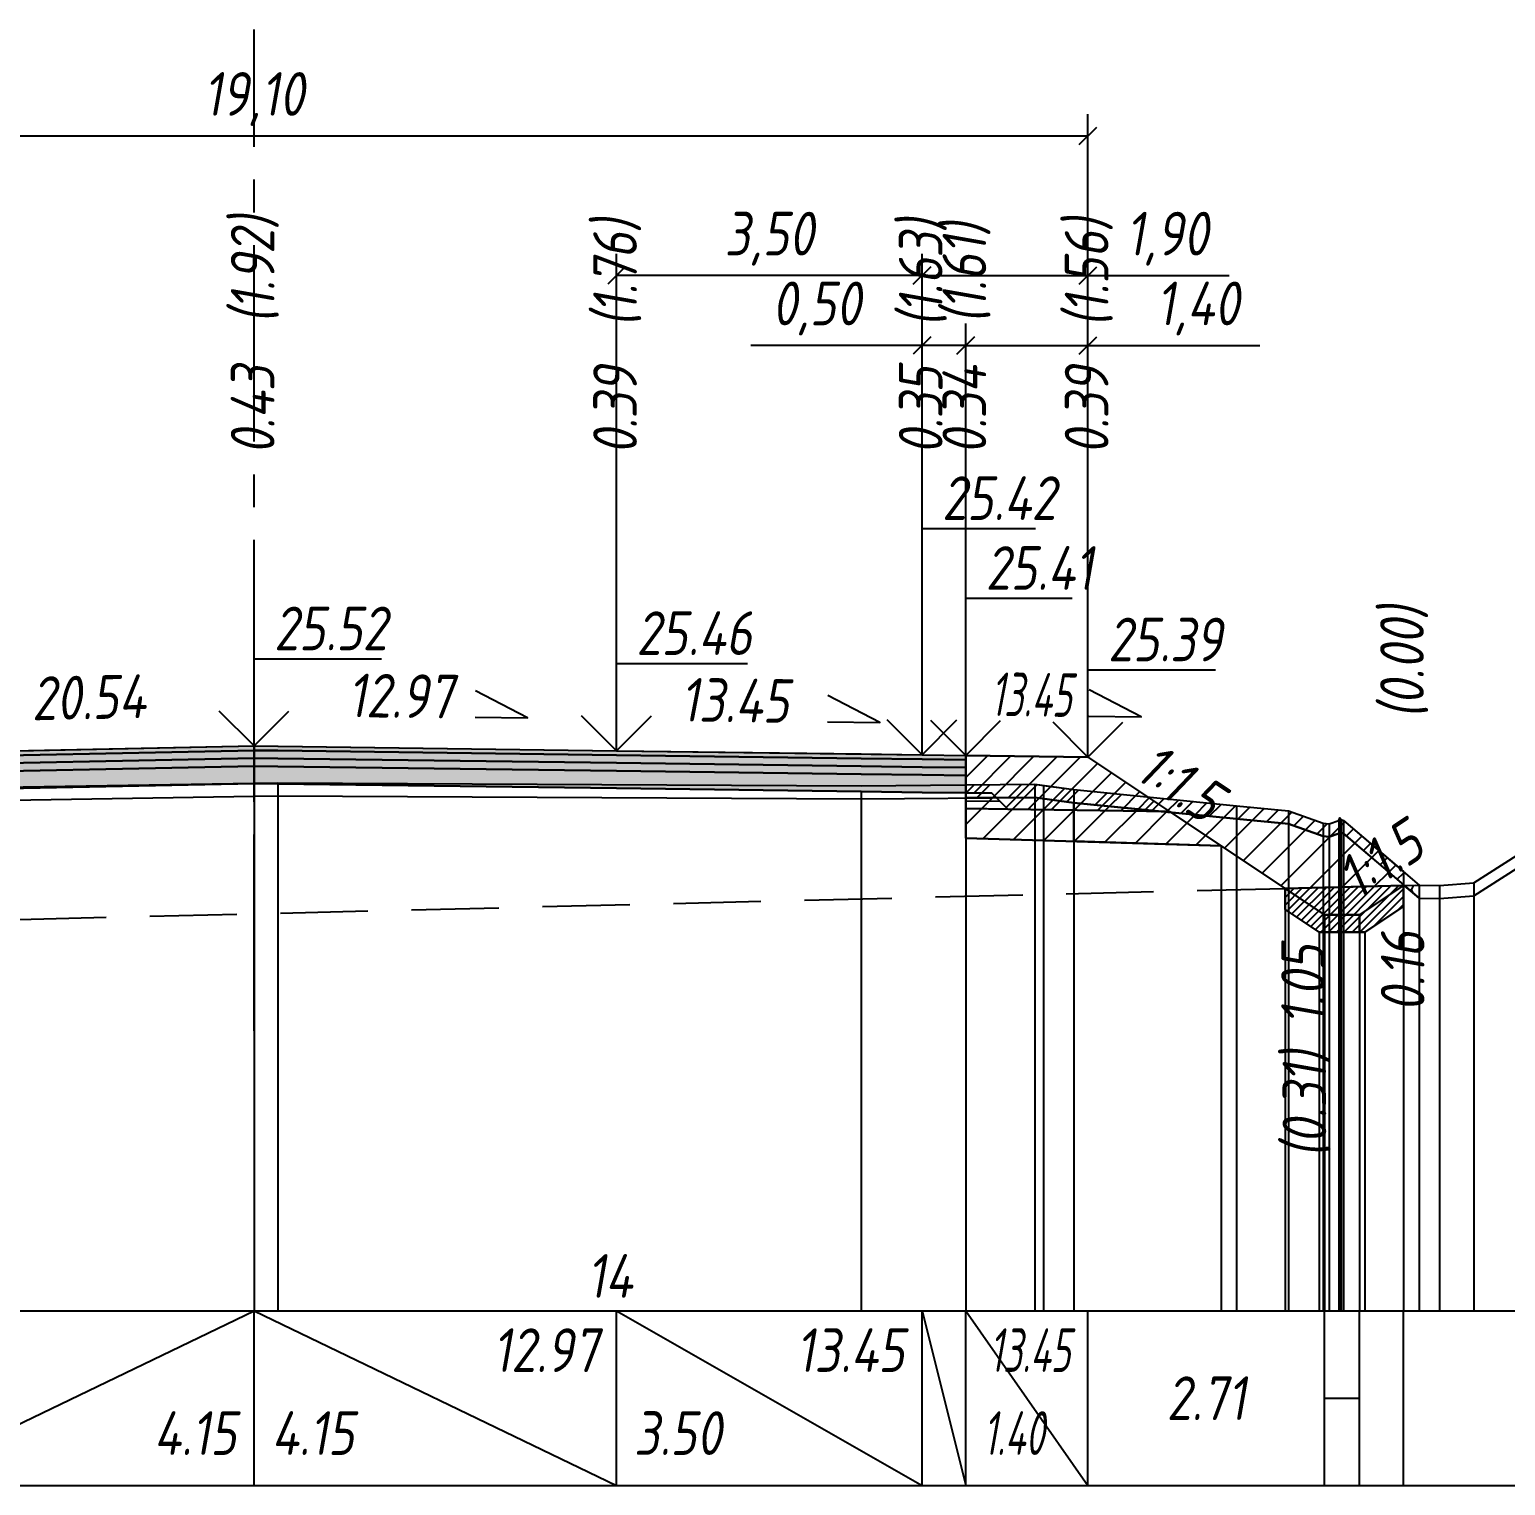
# Model space of a CAD drawing. Extents: x -717 to 1451, y -133302 to 233.
# Drawn here: x 160.4 to 244.9, y -94526 to -94442.6 of the extents above; entities that cross this region are included whole.
import ezdxf
from ezdxf.enums import TextEntityAlignment as Align

# ---------------------------------------------------------------- set-up
doc = ezdxf.new("R2010")
doc.units = 0
doc.linetypes.add('осевая2', pattern=[1.125, 0.75, -0.125, 0.125, -0.125])
doc.linetypes.add('штриховая', pattern=[0.75, 0.5, -0.25])
for name, color, linetype in [('Интерполированный поперечник', 2, 'Continuous'), ('Код_514', 1, 'Continuous'), ('Контур_0', 7, 'Continuous'), ('Контур_2521', 7, 'Continuous'), ('Контур_2564', 7, 'Continuous'), ('Контур_2660', 7, 'Continuous'), ('Контур_2665', 7, 'Continuous'), ('Контур_400', 7, 'Continuous'), ('Контур_508', 7, 'Continuous'), ('Контур_512', 7, 'Continuous'), ('Контур_513', 7, 'Continuous'), ('Красный поперечник', 1, 'Continuous'), ('Объём_2501', 7, 'Continuous'), ('Объём_2564', 7, 'Continuous'), ('Объём_2650', 7, 'Continuous'), ('Объём_2660', 7, 'Continuous'), ('Объём_2661', 7, 'Continuous'), ('Объём_2663', 7, 'Continuous'), ('Объём_2664', 7, 'Continuous'), ('Объём_2665', 7, 'Continuous'), ('Объём_2666', 7, 'Continuous'), ('Ось', 1, 'осевая2'), ('Откосы', 7, 'Continuous'), ('Отметки покрытия', 7, 'Continuous'), ('Рабочие отметки', 7, 'Continuous'), ('Рабочие отметки доп.', 7, 'Continuous'), ('Слои выравнивания', 7, 'Continuous'), ('Таблица', 7, 'Continuous'), ('Уклоны проезжей части', 7, 'Continuous'), ('Черный поперечник', 3, 'Continuous')]:
    doc.layers.add(name, color=color, linetype=linetype)
for name, color, linetype, true_color in [('Контур_2540', 2, 'Continuous', 0xffff00), ('Контур_2560', 2, 'Continuous', 0xffff00), ('Контур_2561', 7, 'Continuous', 0xff8040), ('Контур_2562', 3, 'Continuous', 0x00ff00), ('Контур_2563', 7, 'Continuous', 0xff8000), ('Контур_2570', 7, 'Continuous', 0x80ff00), ('Контур_2583', 3, 'Continuous', 0x00ff00), ('Контур_2584', 3, 'Continuous', 0x00ff00), ('Контур_2725', 7, 'Continuous', 0x323232), ('Контур_2736', 4, 'Continuous', 0x00ffff), ('Контур_2737', 4, 'Continuous', 0x00ffff), ('Контур_2738', 4, 'Continuous', 0x00ffff), ('Контур_2739', 4, 'Continuous', 0x00ffff), ('Контур_2741', 4, 'Continuous', 0x00ffff), ('Контур_2742', 4, 'Continuous', 0x00ffff), ('Контур_2743', 4, 'Continuous', 0x00ffff), ('Контур_2744', 7, 'Continuous', 0xa4ffff), ('Контур_2745', 7, 'Continuous', 0xa4ffff), ('Контур_2747', 4, 'Continuous', 0x00ffff), ('Контур_2748', 4, 'Continuous', 0x00ffff), ('Контур_2749', 4, 'Continuous', 0x00ffff), ('Контур_2750', 4, 'Continuous', 0x00ffff), ('Контур_2751', 4, 'Continuous', 0x00ffff), ('Контур_2752', 4, 'Continuous', 0x00ffff), ('Контур_2760', 7, 'Continuous', 0x323232), ('Контур_2761', 7, 'Continuous', 0x323232), ('Контур_2762', 7, 'Continuous', 0x323232), ('Контур_2763', 7, 'Continuous', 0x323232), ('Контур_402', 7, 'Continuous', 0xff6464), ('Контур_703', 4, 'Continuous', 0x00ffff), ('Контур_705', 4, 'Continuous', 0x00ffff), ('Контур_707', 4, 'Continuous', 0x00ffff), ('Контур_720', 131, 'Continuous', 0xaaffff), ('Объём_2520', 7, 'Continuous', 0x80ffff), ('Объём_2540', 2, 'Continuous', 0xffff00), ('Объём_2560', 2, 'Continuous', 0xffff00), ('Объём_2561', 7, 'Continuous', 0xff8040), ('Объём_2562', 3, 'Continuous', 0x00ff00), ('Объём_2563', 7, 'Continuous', 0xff8000), ('Объём_2570', 7, 'Continuous', 0x80ff00), ('Объём_2583', 3, 'Continuous', 0x00ff00), ('Объём_2584', 3, 'Continuous', 0x00ff00), ('Объём_2594', 3, 'Continuous', 0x00ff00), ('Объём_2598', 3, 'Continuous', 0x00ff00), ('Объём_2600', 7, 'Continuous', 0x808000), ('Объём_2620', 2, 'Continuous', 0xffff00), ('Объём_2746', 2, 'Continuous', 0xffff00)]:
    doc.layers.add(name, color=color, linetype=linetype, true_color=true_color)
doc.styles.get("Standard").update_dxf_attribs({"font": 'txt', "height": 2.5})
doc.styles.add('М', font='romand.shx', dxfattribs={"width": 0.8, "oblique": 10, "height": 2.5})
doc.dimstyles.new('ISO-25', dxfattribs={"dimtxt": 2.5, "dimasz": 2.5, "dimexe": 1.25, "dimexo": 0.625, "dimtad": 1, "dimtxsty": 'Standard', "dimcen": 2.5, "dimadec": 0, "dimazin": 0, "dimtfac": 1, "dimtmove": 0, "dimatfit": 3, "dimfxl": 1, "dimarcsym": 0})

# ---------------------------------------------------------------- blocks, each defined once
blk = doc.blocks.new('_Oblique')
at = {"color": 0, "linetype": 'ByBlock', "lineweight": -2}
blk.add_line((-0.5, -0.5), (0.5, 0.5), dxfattribs=at)
blk = doc.blocks.new('*D1867')
at = {"color": 0, "lineweight": -2, "transparency": 16777216}
for p, q in [((214.036, -94483.628), (214.036, -94459.465)), ((221.036, -94483.722), (221.036, -94459.465)), ((214.036, -94460.715), (221.036, -94460.715)), ((221.036, -94460.715), (230.874, -94460.715))]:
    blk.add_line(p, q, dxfattribs=at)
at = {"layer": 'Defpoints', "color": 0, "transparency": 16777216}
for p in [(221.036, -94460.715), (214.036, -94484.253), (221.036, -94484.347)]:
    blk.add_point(p, dxfattribs=at)
at = {"color": 0, "lineweight": -2, "transparency": 16777216, "rotation": 180}
blk.add_blockref('_Oblique', (214.036, -94460.715), dxfattribs=at)
at = {"color": 0, "lineweight": -2, "transparency": 16777216}
blk.add_blockref('_Oblique', (221.036, -94460.715), dxfattribs=at)
at = {"color": 0, "transparency": 16777216, "insert": (227.334, -94458.602), "char_height": 2.5, "width": 8.75, "attachment_point": 5, "style": 'М'}
blk.add_mtext('1,40', dxfattribs=at)
blk = doc.blocks.new('*D1869')
at = {"color": 0, "lineweight": -2, "transparency": 16777216}
for p, q in [((211.536, -94483.594), (211.536, -94459.465)), ((214.036, -94483.628), (214.036, -94459.465)), ((211.536, -94460.715), (201.74, -94460.715)), ((214.036, -94460.715), (211.536, -94460.715))]:
    blk.add_line(p, q, dxfattribs=at)
at = {"layer": 'Defpoints', "color": 0, "transparency": 16777216}
for p in [(214.036, -94460.715), (211.536, -94484.219), (214.036, -94484.253)]:
    blk.add_point(p, dxfattribs=at)
at = {"color": 0, "lineweight": -2, "transparency": 16777216, "rotation": 180}
blk.add_blockref('_Oblique', (211.536, -94460.715), dxfattribs=at)
at = {"color": 0, "lineweight": -2, "transparency": 16777216}
blk.add_blockref('_Oblique', (214.036, -94460.715), dxfattribs=at)
at = {"color": 0, "transparency": 16777216, "insert": (205.501, -94458.602), "char_height": 2.5, "width": 9.16667, "attachment_point": 5, "style": 'М'}
blk.add_mtext('0,50', dxfattribs=at)
blk = doc.blocks.new('*D1871')
at = {"color": 0, "lineweight": -2, "transparency": 16777216}
for p, q in [((194.036, -94483.359), (194.036, -94455.465)), ((211.536, -94483.594), (211.536, -94455.465)), ((211.536, -94456.715), (194.036, -94456.715))]:
    blk.add_line(p, q, dxfattribs=at)
at = {"layer": 'Defpoints', "color": 0, "transparency": 16777216}
for p in [(194.036, -94456.715), (194.036, -94483.984), (211.536, -94484.219)]:
    blk.add_point(p, dxfattribs=at)
at = {"color": 0, "lineweight": -2, "transparency": 16777216, "rotation": 180}
blk.add_blockref('_Oblique', (194.036, -94456.715), dxfattribs=at)
at = {"color": 0, "lineweight": -2, "transparency": 16777216}
blk.add_blockref('_Oblique', (211.536, -94456.715), dxfattribs=at)
at = {"color": 0, "transparency": 16777216, "insert": (202.786, -94454.602), "char_height": 2.5, "width": 9.58333, "attachment_point": 5, "style": 'М'}
blk.add_mtext('3,50', dxfattribs=at)
blk = doc.blocks.new('*D1872')
at = {"color": 0, "lineweight": -2, "transparency": 16777216}
for p, q in [((211.536, -94483.594), (211.536, -94455.465)), ((221.036, -94483.722), (221.036, -94455.465)), ((211.536, -94456.715), (221.036, -94456.715)), ((221.036, -94456.715), (229.116, -94456.715))]:
    blk.add_line(p, q, dxfattribs=at)
at = {"layer": 'Defpoints', "color": 0, "transparency": 16777216}
for p in [(211.536, -94456.715), (211.536, -94484.219), (221.036, -94484.347)]:
    blk.add_point(p, dxfattribs=at)
at = {"color": 0, "lineweight": -2, "transparency": 16777216, "rotation": 180}
blk.add_blockref('_Oblique', (211.536, -94456.715), dxfattribs=at)
at = {"color": 0, "lineweight": -2, "transparency": 16777216}
blk.add_blockref('_Oblique', (221.036, -94456.715), dxfattribs=at)
at = {"color": 0, "transparency": 16777216, "insert": (225.576, -94454.602), "char_height": 2.5, "width": 8.75, "attachment_point": 5, "style": 'М'}
blk.add_mtext('1,90', dxfattribs=at)
blk = doc.blocks.new('*D1874')
at = {"color": 0, "lineweight": -2, "transparency": 16777216}
for p, q in [((125.536, -94484.222), (125.536, -94447.465)), ((221.036, -94483.722), (221.036, -94447.465)), ((125.536, -94448.715), (221.036, -94448.715))]:
    blk.add_line(p, q, dxfattribs=at)
at = {"layer": 'Defpoints', "color": 0, "transparency": 16777216}
for p in [(221.036, -94448.715), (221.036, -94484.347), (125.536, -94484.847)]:
    blk.add_point(p, dxfattribs=at)
at = {"color": 0, "lineweight": -2, "transparency": 16777216, "rotation": 180}
blk.add_blockref('_Oblique', (125.536, -94448.715), dxfattribs=at)
at = {"color": 0, "lineweight": -2, "transparency": 16777216}
blk.add_blockref('_Oblique', (221.036, -94448.715), dxfattribs=at)
at = {"color": 0, "transparency": 16777216, "insert": (173.286, -94446.602), "char_height": 2.5, "width": 10.41667, "attachment_point": 5, "style": 'М'}
blk.add_mtext('19,10', dxfattribs=at)

msp = doc.modelspace()

# ---------------------------------------------------------------- hatches: boundary and pattern name
at = {"layer": 'Объём_2563'}
h = msp.add_hatch(dxfattribs=at)
h.set_pattern_fill('ANSI31', color=256, scale=0.3)
h.paths.add_polyline_path([(216.448, -94487.273), (215.536, -94486.361), (214.036, -94486.341), (214.036, -94484.191), (221.036, -94484.285), (225.705, -94487.398)])
at = {"layer": 'Объём_2570'}
h = msp.add_hatch(dxfattribs=at)
h.set_pattern_fill('ANSI31', color=256, scale=0.2)
h.paths.add_polyline_path([(239.094, -94491.592), (235.673, -94488.664), (235.527, -94488.605), (235.464, -94488.508), (235.401, -94488.666), (234.852, -94488.859), (234.496, -94488.818), (232.512, -94488.119), (229.536, -94487.832), (220.222, -94486.9), (217.985, -94486.597), (214.036, -94486.629), (214.036, -94485.879), (217.985, -94485.847), (220.222, -94486.15), (229.536, -94487.082), (232.512, -94487.369), (234.496, -94488.068), (234.852, -94488.109), (235.401, -94487.916), (235.464, -94487.758), (235.527, -94487.855), (235.673, -94487.914), (239.094, -94490.842)])
at = {"layer": 'Объём_2600'}
h = msp.add_hatch(dxfattribs=at)
h.set_pattern_fill('ANSI31', color=6, scale=0.4)
h.paths.add_polyline_path([(235.527, -94488.605), (235.673, -94488.664), (239.15, -94491.64), (232.319, -94491.807), (228.654, -94489.363), (214.036, -94488.925), (214.036, -94486.629), (217.985, -94486.597), (220.222, -94486.9), (229.536, -94487.832), (232.512, -94488.119), (234.496, -94488.818), (234.852, -94488.859), (235.401, -94488.666), (235.464, -94488.508)])
h = msp.add_hatch(dxfattribs=at)
h.set_pattern_fill('HONEY', color=5, scale=0.3)
h.paths.add_polyline_path([(240.001, -94492.369), (239.15, -94491.64), (240.001, -94491.619)])
at = {"layer": 'Объём_2620'}
h = msp.add_hatch(dxfattribs=at)
h.set_pattern_fill('ANSI31', color=2, scale=0.1)
h.paths.add_polyline_path([(236.885, -94494.316), (234.279, -94494.316), (232.319, -94493.009), (232.319, -94491.807), (239.094, -94491.641), (239.094, -94492.843)])
at = {"layer": 'Слои выравнивания'}
for color, points in [(2, [(138.417, -94484.379), (152.536, -94484.079), (173.286, -94483.652), (173.286, -94483.902), (152.536, -94484.329), (138.417, -94484.629)]), (3, [(138.417, -94484.629), (152.536, -94484.329), (173.286, -94483.902), (173.286, -94484.352), (152.536, -94484.779), (138.417, -94485.079)]), (4, [(138.417, -94485.079), (152.536, -94484.779), (173.286, -94484.352), (173.286, -94484.802), (152.536, -94485.229), (138.417, -94485.529)]), (2, [(173.286, -94483.652), (174.652, -94483.67), (194.036, -94483.922), (208.041, -94484.11), (211.536, -94484.157), (214.036, -94484.191), (214.036, -94484.441), (211.536, -94484.407), (208.041, -94484.36), (194.036, -94484.172), (174.652, -94483.92), (173.286, -94483.902)]), (3, [(173.286, -94483.902), (174.652, -94483.92), (194.036, -94484.172), (208.041, -94484.36), (211.536, -94484.407), (214.036, -94484.441), (214.036, -94484.891), (211.536, -94484.857), (208.041, -94484.81), (194.036, -94484.622), (174.652, -94484.37), (173.286, -94484.352)]), (4, [(173.286, -94484.352), (174.652, -94484.37), (194.036, -94484.622), (208.041, -94484.81), (211.536, -94484.857), (214.036, -94484.891), (214.036, -94485.341), (211.536, -94485.307), (208.041, -94485.26), (194.036, -94485.072), (174.652, -94484.82), (173.286, -94484.802)]), (5, [(138.417, -94485.529), (152.536, -94485.229), (173.286, -94484.802), (173.286, -94485.802), (152.536, -94486.229), (138.417, -94486.529)]), (5, [(173.286, -94484.802), (174.652, -94484.82), (194.036, -94485.072), (208.041, -94485.26), (211.536, -94485.307), (214.036, -94485.341), (214.036, -94486.341), (211.536, -94486.307), (208.041, -94486.26), (194.036, -94486.072), (174.652, -94485.82), (173.286, -94485.802)])]:
    msp.add_hatch(color=color, dxfattribs=at).paths.add_polyline_path(points)

# ---------------------------------------------------------------- linework, layer by layer
at = {"layer": 'Интерполированный поперечник', "linetype": 'штриховая', "ltscale": 10, "flags": 128}
msp.add_lwpolyline([(107.33, -94494.873), (240.001, -94491.619)], dxfattribs=at)
at = {"layer": 'Код_514'}
for p, q in [((152.536, -94526), (173.286, -94516)), ((173.286, -94526), (173.286, -94516)), ((173.286, -94516), (194.036, -94526)), ((194.036, -94526), (194.036, -94516)), ((194.036, -94516), (211.536, -94526)), ((211.536, -94526), (211.536, -94516)), ((211.536, -94516), (214.036, -94526)), ((214.036, -94526), (214.036, -94516)), ((214.036, -94516), (221.036, -94526)), ((221.036, -94526), (221.036, -94516)), ((234.582, -94526), (234.582, -94516)), ((236.582, -94526), (236.582, -94516)), ((239.094, -94526), (239.094, -94516)), ((234.582, -94521), (236.582, -94521))]:
    msp.add_line(p, q, dxfattribs=at)
at = {"layer": 'Контур_0', "flags": 128}
for points in [[(221.036, -94484.285), (232.319, -94491.807), (232.319, -94491.807), (232.319, -94491.807), (232.319, -94491.807), (232.319, -94491.807), (232.319, -94491.807), (232.319, -94491.807), (232.319, -94491.807), (232.319, -94491.807), (232.319, -94491.807), (232.319, -94491.807), (232.319, -94491.807), (232.319, -94491.807), (232.319, -94491.807), (234.582, -94493.316)], [(221.036, -94484.285), (232.319, -94491.807), (232.319, -94491.807), (232.319, -94491.807), (232.319, -94491.807), (232.319, -94491.807), (232.319, -94491.807), (232.319, -94491.807), (232.319, -94491.807), (232.319, -94491.807), (232.319, -94491.807), (232.319, -94491.807), (232.319, -94491.807), (232.319, -94491.807), (232.319, -94491.807), (234.582, -94493.316), (236.582, -94493.316), (239.094, -94491.641), (239.094, -94491.641), (239.094, -94491.641), (239.094, -94491.641), (239.094, -94491.641), (239.094, -94491.641), (239.094, -94491.641), (239.094, -94491.641), (239.094, -94491.641), (239.094, -94491.641), (239.094, -94491.641), (239.094, -94491.641), (239.094, -94491.641)], [(214.036, -94487.241), (214.036, -94486.341), (215.536, -94486.361), (216.448, -94487.273), (214.036, -94487.241), (214.036, -94487.241)], [(214.036, -94486.341), (215.536, -94486.361), (216.448, -94487.273), (225.705, -94487.398)]]:
    msp.add_lwpolyline(points, dxfattribs=at)
at = {"layer": 'Контур_2521', "color": 250, "flags": 128}
msp.add_lwpolyline([(214.036, -94486.791), (215.992, -94486.817)], dxfattribs=at)
at = {"layer": 'Контур_2540', "flags": 128}
msp.add_lwpolyline([(214.036, -94487.241), (225.705, -94487.398), (228.654, -94489.363), (214.036, -94488.925), (214.036, -94487.241), (214.036, -94487.241)], dxfattribs=at)
at = {"layer": 'Контур_2560', "flags": 128}
msp.add_lwpolyline([(214.036, -94484.191), (221.036, -94484.285), (221.036, -94484.285), (221.036, -94484.285)], dxfattribs=at)
at = {"layer": 'Контур_2561', "flags": 128}
msp.add_lwpolyline([(214.036, -94484.191), (214.036, -94484.191), (221.036, -94484.285), (221.036, -94484.285), (214.036, -94484.191)], dxfattribs=at)
at = {"layer": 'Контур_2562', "flags": 128}
msp.add_lwpolyline([(221.036, -94484.285), (221.036, -94484.285), (221.036, -94484.285), (221.036, -94484.285), (221.036, -94484.285)], dxfattribs=at)
at = {"layer": 'Контур_2563', "flags": 128}
msp.add_lwpolyline([(216.448, -94487.273), (215.536, -94486.361), (214.036, -94486.341), (214.036, -94484.191), (221.036, -94484.285), (225.705, -94487.398), (216.448, -94487.273), (216.448, -94487.273)], dxfattribs=at)
at = {"layer": 'Контур_2564', "flags": 128}
msp.add_lwpolyline([(214.036, -94484.191), (221.036, -94484.285)], dxfattribs=at)
at = {"layer": 'Контур_2570', "flags": 128}
msp.add_lwpolyline([(138.417, -94487.091), (173.286, -94486.53), (174.652, -94486.508), (208.041, -94486.677), (217.985, -94486.597), (218.494, -94486.662), (220.222, -94486.9), (229.536, -94487.832), (232.512, -94488.119), (234.496, -94488.818), (234.852, -94488.859), (235.401, -94488.666), (235.464, -94488.508), (235.527, -94488.605), (235.673, -94488.664), (240.001, -94492.369), (241.17, -94492.385), (243.134, -94492.236), (245.608, -94490.649)], dxfattribs=at)
at = {"layer": 'Контур_2583', "flags": 128}
for points in [[(234.582, -94493.316), (232.319, -94491.807), (232.319, -94493.009), (234.279, -94494.316), (234.582, -94494.316), (234.582, -94493.316)], [(239.094, -94492.843), (239.094, -94491.641), (236.582, -94493.316), (236.582, -94494.316), (236.885, -94494.316), (239.094, -94492.843)]]:
    msp.add_lwpolyline(points, dxfattribs=at)
at = {"layer": 'Контур_2584', "flags": 128}
msp.add_lwpolyline([(234.582, -94493.316), (234.582, -94494.316), (236.582, -94494.316), (236.582, -94493.316), (234.582, -94493.316)], dxfattribs=at)
at = {"layer": 'Контур_2660', "flags": 128}
msp.add_lwpolyline([(214.036, -94488.925), (228.654, -94489.363)], dxfattribs=at)
at = {"layer": 'Контур_2665', "flags": 128}
msp.add_lwpolyline([(221.036, -94484.285), (221.036, -94484.285)], dxfattribs=at)
at = {"layer": 'Контур_2725', "flags": 128}
msp.add_lwpolyline([(138.417, -94486.529), (152.536, -94486.229), (173.286, -94485.802), (174.652, -94485.82), (194.036, -94486.072), (208.041, -94486.26), (211.536, -94486.307), (214.036, -94486.341)], dxfattribs=at)
at = {"layer": 'Контур_2736', "flags": 128}
for points in [[(221.036, -94484.285), (232.319, -94491.807)], [(232.319, -94491.807), (234.582, -94493.316)]]:
    msp.add_lwpolyline(points, dxfattribs=at)
at = {"layer": 'Контур_2737', "flags": 128}
msp.add_lwpolyline([(232.319, -94491.807), (232.319, -94491.807)], dxfattribs=at)
at = {"layer": 'Контур_2738', "flags": 128}
msp.add_lwpolyline([(232.319, -94491.807), (232.319, -94491.807)], dxfattribs=at)
at = {"layer": 'Контур_2739', "flags": 128}
msp.add_lwpolyline([(232.319, -94491.807), (232.319, -94491.807)], dxfattribs=at)
at = {"layer": 'Контур_2741', "flags": 128}
msp.add_lwpolyline([(239.094, -94491.641), (239.094, -94491.641)], dxfattribs=at)
at = {"layer": 'Контур_2742', "flags": 128}
msp.add_lwpolyline([(239.094, -94491.641), (239.094, -94491.641)], dxfattribs=at)
at = {"layer": 'Контур_2743', "flags": 128}
msp.add_lwpolyline([(239.094, -94491.641), (239.094, -94491.641)], dxfattribs=at)
at = {"layer": 'Контур_2744', "flags": 128}
msp.add_lwpolyline([(239.094, -94491.641), (239.094, -94491.641)], dxfattribs=at)
msp.add_lwpolyline([(239.094, -94491.641), (239.094, -94491.641)], dxfattribs=at)
msp.add_lwpolyline([(239.094, -94491.641), (239.094, -94491.641)], dxfattribs=at)
msp.add_lwpolyline([(239.094, -94491.641), (239.094, -94491.641)], dxfattribs=at)
msp.add_lwpolyline([(239.094, -94491.641), (239.094, -94491.641)], dxfattribs=at)
msp.add_lwpolyline([(239.094, -94491.641), (239.094, -94491.641)], dxfattribs=at)
at = {"layer": 'Контур_2745', "flags": 128}
msp.add_lwpolyline([(232.319, -94491.807), (232.319, -94491.807)], dxfattribs=at)
msp.add_lwpolyline([(232.319, -94491.807), (232.319, -94491.807)], dxfattribs=at)
msp.add_lwpolyline([(232.319, -94491.807), (232.319, -94491.807)], dxfattribs=at)
msp.add_lwpolyline([(232.319, -94491.807), (232.319, -94491.807)], dxfattribs=at)
msp.add_lwpolyline([(232.319, -94491.807), (232.319, -94491.807)], dxfattribs=at)
msp.add_lwpolyline([(232.319, -94491.807), (232.319, -94491.807)], dxfattribs=at)
at = {"layer": 'Контур_2747', "flags": 128}
msp.add_lwpolyline([(232.319, -94491.807), (232.319, -94491.807)], dxfattribs=at)
at = {"layer": 'Контур_2748', "flags": 128}
msp.add_lwpolyline([(232.319, -94491.807), (232.319, -94491.807)], dxfattribs=at)
at = {"layer": 'Контур_2749', "flags": 128}
msp.add_lwpolyline([(232.319, -94491.807), (232.319, -94491.807)], dxfattribs=at)
at = {"layer": 'Контур_2750', "flags": 128}
msp.add_lwpolyline([(239.094, -94491.641), (239.094, -94491.641)], dxfattribs=at)
at = {"layer": 'Контур_2751', "flags": 128}
msp.add_lwpolyline([(239.094, -94491.641), (239.094, -94491.641)], dxfattribs=at)
at = {"layer": 'Контур_2752', "flags": 128}
msp.add_lwpolyline([(239.094, -94491.641), (239.094, -94491.641)], dxfattribs=at)
at = {"layer": 'Контур_2760', "flags": 128}
msp.add_lwpolyline([(138.417, -94484.379), (152.536, -94484.079), (173.286, -94483.652), (174.652, -94483.67), (194.036, -94483.922), (208.041, -94484.11), (211.536, -94484.157), (214.036, -94484.191)], dxfattribs=at)
at = {"layer": 'Контур_2761', "flags": 128}
msp.add_lwpolyline([(138.417, -94484.629), (152.536, -94484.329), (173.286, -94483.902), (174.652, -94483.92), (194.036, -94484.172), (208.041, -94484.36), (211.536, -94484.407), (214.036, -94484.441)], dxfattribs=at)
at = {"layer": 'Контур_2762', "flags": 128}
msp.add_lwpolyline([(138.417, -94485.079), (152.536, -94484.779), (173.286, -94484.352), (174.652, -94484.37), (194.036, -94484.622), (208.041, -94484.81), (211.536, -94484.857), (214.036, -94484.891)], dxfattribs=at)
at = {"layer": 'Контур_2763', "flags": 128}
msp.add_lwpolyline([(138.417, -94485.529), (152.536, -94485.229), (173.286, -94484.802), (174.652, -94484.82), (194.036, -94485.072), (208.041, -94485.26), (211.536, -94485.307), (214.036, -94485.341)], dxfattribs=at)
at = {"layer": 'Контур_400', "flags": 128}
for points in [[(132.536, -94484.505), (135.036, -94484.452), (135.036, -94484.452), (135.036, -94484.452), (135.036, -94484.452), (135.036, -94484.452), (135.036, -94484.452), (152.536, -94484.079), (173.286, -94483.652)], [(173.286, -94483.652), (194.036, -94483.922), (211.536, -94484.157), (211.536, -94484.157), (211.536, -94484.157), (211.536, -94484.157), (211.536, -94484.157), (211.536, -94484.157), (214.036, -94484.191)]]:
    msp.add_lwpolyline(points, dxfattribs=at)
at = {"layer": 'Контур_402', "flags": 128}
msp.add_lwpolyline([(118.703, -94489.34), (138.417, -94488.749), (138.417, -94486.529), (152.536, -94486.229), (173.286, -94485.802), (194.036, -94486.072), (214.036, -94486.341), (214.036, -94488.925), (228.654, -94489.363)], dxfattribs=at)
at = {"layer": 'Контур_508', "flags": 128}
msp.add_lwpolyline([(105, -94496.06), (106.41, -94497), (106.713, -94497), (108.713, -94497), (109.016, -94497), (110.521, -94495.997), (110.521, -94494.795), (118.703, -94489.34), (138.417, -94488.749), (138.417, -94486.529), (152.536, -94486.229), (173.286, -94485.802), (194.036, -94486.072), (214.036, -94486.341), (214.036, -94488.925), (228.654, -94489.363), (232.319, -94491.807), (232.319, -94493.009), (234.279, -94494.316), (234.582, -94494.316), (236.582, -94494.316), (236.885, -94494.316), (239.094, -94492.843)], dxfattribs=at)
at = {"layer": 'Контур_512', "flags": 128}
msp.add_lwpolyline([(214.036, -94488.925), (228.654, -94489.363), (232.319, -94491.807), (232.319, -94493.009), (234.279, -94494.316), (234.582, -94494.316), (236.582, -94494.316), (236.885, -94494.316), (239.094, -94492.843)], dxfattribs=at)
at = {"layer": 'Контур_513', "flags": 128}
msp.add_lwpolyline([(105, -94496.06), (106.41, -94497), (106.713, -94497), (108.713, -94497), (109.016, -94497), (110.521, -94495.997), (110.521, -94494.795), (118.703, -94489.34), (138.417, -94488.749), (138.417, -94486.529), (152.536, -94486.229), (173.286, -94485.802), (194.036, -94486.072), (214.036, -94486.341), (214.036, -94488.925), (228.654, -94489.363), (232.319, -94491.807), (232.319, -94493.009), (234.279, -94494.316), (234.582, -94494.316), (236.582, -94494.316), (236.885, -94494.316), (239.094, -94492.843)], dxfattribs=at)
at = {"layer": 'Контур_703', "flags": 128}
msp.add_lwpolyline([(221.036, -94484.285), (232.319, -94491.807)], dxfattribs=at)
at = {"layer": 'Контур_705', "flags": 128}
msp.add_lwpolyline([(232.319, -94491.807), (232.319, -94491.807)], dxfattribs=at)
at = {"layer": 'Контур_707', "flags": 128}
msp.add_lwpolyline([(236.582, -94493.316), (239.094, -94491.641)], dxfattribs=at)
at = {"layer": 'Контур_720', "flags": 128}
msp.add_lwpolyline([(234.582, -94493.316), (236.582, -94493.316)], dxfattribs=at)
at = {"layer": 'Красный поперечник'}
for p, q in [((152.536, -94484.079), (173.286, -94483.652)), ((173.286, -94483.652), (194.036, -94483.922)), ((194.036, -94483.922), (211.536, -94484.157)), ((211.536, -94484.157), (214.036, -94484.191)), ((214.036, -94484.191), (221.036, -94484.285)), ((221.036, -94484.285), (234.582, -94493.316)), ((214.036, -94488.925), (214.036, -94516)), ((228.654, -94489.363), (228.654, -94516)), ((232.319, -94491.807), (232.319, -94516)), ((236.582, -94493.316), (239.094, -94491.641)), ((239.094, -94492.843), (239.094, -94516)), ((232.319, -94493.009), (232.319, -94516)), ((234.582, -94493.316), (236.582, -94493.316)), ((234.279, -94494.316), (234.279, -94516)), ((234.582, -94494.316), (234.582, -94516)), ((236.582, -94494.316), (236.582, -94516)), ((236.885, -94494.316), (236.885, -94516))]:
    msp.add_line(p, q, dxfattribs=at)
at = {"layer": 'Объём_2501', "flags": 128}
for points in [[(132.536, -94484.505), (135.036, -94484.452), (135.036, -94484.452), (135.036, -94484.452), (135.036, -94484.452), (135.036, -94484.452), (135.036, -94484.452), (152.536, -94484.079), (173.286, -94483.652)], [(173.286, -94483.652), (194.036, -94483.922), (211.536, -94484.157), (211.536, -94484.157), (211.536, -94484.157), (211.536, -94484.157), (211.536, -94484.157), (211.536, -94484.157), (214.036, -94484.191)]]:
    msp.add_lwpolyline(points, dxfattribs=at)
at = {"layer": 'Объём_2520', "color": 250, "flags": 128}
msp.add_lwpolyline([(214.036, -94487.241), (214.036, -94486.341), (215.536, -94486.361), (216.448, -94487.273), (214.036, -94487.241), (214.036, -94487.241)], dxfattribs=at)
at = {"layer": 'Объём_2540', "flags": 128}
msp.add_lwpolyline([(214.036, -94487.241), (225.705, -94487.398), (228.654, -94489.363), (214.036, -94488.925), (214.036, -94487.241), (214.036, -94487.241)], dxfattribs=at)
at = {"layer": 'Объём_2560', "flags": 128}
msp.add_lwpolyline([(214.036, -94484.191), (221.036, -94484.285), (221.036, -94484.285), (221.036, -94484.285)], dxfattribs=at)
at = {"layer": 'Объём_2561', "flags": 128}
msp.add_lwpolyline([(214.036, -94484.191), (214.036, -94484.191), (221.036, -94484.285), (221.036, -94484.285), (214.036, -94484.191)], dxfattribs=at)
at = {"layer": 'Объём_2562', "flags": 128}
msp.add_lwpolyline([(221.036, -94484.285), (221.036, -94484.285), (221.036, -94484.285), (221.036, -94484.285), (221.036, -94484.285)], dxfattribs=at)
at = {"layer": 'Объём_2563', "color": 250, "flags": 128}
msp.add_lwpolyline([(216.448, -94487.273), (215.536, -94486.361), (214.036, -94486.341), (214.036, -94484.191), (221.036, -94484.285), (225.705, -94487.398), (216.448, -94487.273), (216.448, -94487.273)], dxfattribs=at)
at = {"layer": 'Объём_2564', "flags": 128}
msp.add_lwpolyline([(214.036, -94484.191), (221.036, -94484.285)], dxfattribs=at)
at = {"layer": 'Объём_2570', "flags": 128}
msp.add_lwpolyline([(239.094, -94491.592), (235.673, -94488.664), (235.527, -94488.605), (235.464, -94488.508), (235.401, -94488.666), (234.852, -94488.859), (234.496, -94488.818), (232.512, -94488.119), (229.536, -94487.832), (220.222, -94486.9), (217.985, -94486.597), (214.036, -94486.629), (214.036, -94486.629), (214.036, -94486.629), (214.036, -94485.879), (214.036, -94485.879), (214.036, -94485.879), (217.985, -94485.847), (220.222, -94486.15), (229.536, -94487.082), (232.512, -94487.369), (234.496, -94488.068), (234.852, -94488.109), (235.401, -94487.916), (235.464, -94487.758), (235.527, -94487.855), (235.673, -94487.914), (239.094, -94490.842), (239.094, -94491.592), (239.094, -94491.592)], dxfattribs=at)
at = {"layer": 'Объём_2583', "flags": 128}
for points in [[(234.582, -94493.316), (232.319, -94491.807), (232.319, -94493.009), (234.279, -94494.316), (234.582, -94494.316), (234.582, -94493.316)], [(239.094, -94492.843), (239.094, -94491.641), (236.582, -94493.316), (236.582, -94494.316), (236.885, -94494.316), (239.094, -94492.843)]]:
    msp.add_lwpolyline(points, dxfattribs=at)
at = {"layer": 'Объём_2584', "flags": 128}
msp.add_lwpolyline([(234.582, -94493.316), (234.582, -94494.316), (236.582, -94494.316), (236.582, -94493.316), (234.582, -94493.316)], dxfattribs=at)
at = {"layer": 'Объём_2594', "flags": 128}
for points in [[(232.319, -94491.807), (234.582, -94493.316)], [(236.582, -94493.316), (239.094, -94491.641)]]:
    msp.add_lwpolyline(points, dxfattribs=at)
at = {"layer": 'Объём_2598', "flags": 128}
msp.add_lwpolyline([(234.582, -94493.316), (236.582, -94493.316)], dxfattribs=at)
at = {"layer": 'Объём_2600', "color": 5, "flags": 128}
msp.add_lwpolyline([(240.001, -94492.369), (239.15, -94491.64), (240.001, -94491.619), (240.001, -94492.369), (240.001, -94492.369)], dxfattribs=at)
at = {"layer": 'Объём_2620', "flags": 128}
msp.add_lwpolyline([(236.885, -94494.316), (234.279, -94494.316), (232.319, -94493.009), (232.319, -94491.807), (239.094, -94491.641), (239.094, -94492.843), (236.885, -94494.316), (236.885, -94494.316)], dxfattribs=at)
at = {"layer": 'Объём_2650', "color": 6, "flags": 128}
msp.add_lwpolyline([(235.527, -94488.605), (235.673, -94488.664), (239.15, -94491.64), (232.319, -94491.807), (228.654, -94489.363), (214.036, -94488.925), (214.036, -94486.629), (217.985, -94486.597), (220.222, -94486.9), (229.536, -94487.832), (232.512, -94488.119), (234.496, -94488.818), (234.852, -94488.859), (235.401, -94488.666), (235.464, -94488.508), (235.527, -94488.605), (235.527, -94488.605)], dxfattribs=at)
at = {"layer": 'Объём_2660', "flags": 128}
msp.add_lwpolyline([(214.036, -94488.925), (228.654, -94489.363)], dxfattribs=at)
at = {"layer": 'Объём_2661', "flags": 128}
msp.add_lwpolyline([(221.036, -94484.285), (232.319, -94491.807)], dxfattribs=at)
at = {"layer": 'Объём_2663', "flags": 128}
for points in [[(232.319, -94491.807), (234.582, -94493.316)], [(236.582, -94493.316), (239.094, -94491.641)]]:
    msp.add_lwpolyline(points, dxfattribs=at)
at = {"layer": 'Объём_2664', "flags": 128}
msp.add_lwpolyline([(234.582, -94493.316), (236.582, -94493.316)], dxfattribs=at)
at = {"layer": 'Объём_2665', "flags": 128}
msp.add_lwpolyline([(221.036, -94484.285), (221.036, -94484.285)], dxfattribs=at)
at = {"layer": 'Объём_2666', "flags": 128}
msp.add_lwpolyline([(221.036, -94484.285), (232.319, -94491.807)], dxfattribs=at)
at = {"layer": 'Объём_2746', "flags": 128}
for points in [[(228.654, -94489.363), (220.222, -94489.111), (220.222, -94486.9), (225.795, -94487.458), (228.654, -94489.363), (228.654, -94489.363)], [(239.094, -94492.843), (236.885, -94494.316), (234.279, -94494.316), (232.319, -94493.009), (232.319, -94491.807), (234.582, -94493.316), (236.582, -94493.316), (239.094, -94491.641), (239.094, -94492.843), (239.094, -94492.843)]]:
    msp.add_lwpolyline(points, dxfattribs=at)
at = {"layer": 'Ось', "ltscale": 15}
msp.add_line((173.286, -94499.971), (173.286, -94442.623), dxfattribs=at)
at = {"layer": 'Откосы', "color": 1, "flags": 128}
for points in [[(185.942, -94482.001), (188.942, -94482.04), (185.962, -94480.501)], [(206.118, -94482.268), (209.117, -94482.308), (206.138, -94480.768)], [(221.084, -94481.94), (224.083, -94481.981), (221.104, -94480.441)]]:
    msp.add_lwpolyline(points, dxfattribs=at)
at = {"layer": 'Отметки покрытия', "color": 1}
for p, q in [((211.536, -94484.157), (211.536, -94471.191)), ((211.536, -94471.191), (218.036, -94471.191)), ((214.036, -94484.191), (214.036, -94475.191)), ((214.036, -94475.191), (220.136, -94475.191)), ((173.286, -94483.652), (173.286, -94478.652)), ((173.286, -94478.652), (180.586, -94478.652)), ((194.036, -94483.922), (194.036, -94478.922)), ((194.036, -94478.922), (201.536, -94478.922)), ((221.036, -94484.285), (221.036, -94479.285)), ((221.036, -94479.285), (228.336, -94479.285)), ((173.286, -94483.652), (171.286, -94481.652)), ((173.286, -94483.652), (175.286, -94481.652)), ((194.036, -94483.922), (192.036, -94481.922)), ((194.036, -94483.922), (196.036, -94481.922)), ((211.536, -94484.157), (209.536, -94482.157)), ((211.536, -94484.157), (213.536, -94482.157)), ((214.036, -94484.191), (212.036, -94482.191)), ((214.036, -94484.191), (216.036, -94482.191)), ((221.036, -94484.285), (219.036, -94482.285)), ((221.036, -94484.285), (223.036, -94482.285))]:
    msp.add_line(p, q, dxfattribs=at)
at = {"layer": 'Слои выравнивания'}
for p, q in [((173.286, -94483.652), (173.286, -94516)), ((214.036, -94484.191), (214.036, -94516))]:
    msp.add_line(p, q, dxfattribs=at)
at = {"layer": 'Слои выравнивания', "color": 2, "flags": 128}
for points in [[(138.417, -94484.379), (152.536, -94484.079), (173.286, -94483.652), (173.286, -94483.902), (152.536, -94484.329), (138.417, -94484.629)], [(173.286, -94483.652), (174.652, -94483.67), (194.036, -94483.922), (208.041, -94484.11), (211.536, -94484.157), (214.036, -94484.191), (214.036, -94484.441), (211.536, -94484.407), (208.041, -94484.36), (194.036, -94484.172), (174.652, -94483.92), (173.286, -94483.902)]]:
    msp.add_lwpolyline(points, close=True, dxfattribs=at)
at = {"layer": 'Слои выравнивания', "color": 3, "flags": 128}
for points in [[(138.417, -94484.629), (152.536, -94484.329), (173.286, -94483.902), (173.286, -94484.352), (152.536, -94484.779), (138.417, -94485.079)], [(173.286, -94483.902), (174.652, -94483.92), (194.036, -94484.172), (208.041, -94484.36), (211.536, -94484.407), (214.036, -94484.441), (214.036, -94484.891), (211.536, -94484.857), (208.041, -94484.81), (194.036, -94484.622), (174.652, -94484.37), (173.286, -94484.352)]]:
    msp.add_lwpolyline(points, close=True, dxfattribs=at)
at = {"layer": 'Слои выравнивания', "color": 4, "flags": 128}
for points in [[(138.417, -94485.079), (152.536, -94484.779), (173.286, -94484.352), (173.286, -94484.802), (152.536, -94485.229), (138.417, -94485.529)], [(173.286, -94484.352), (174.652, -94484.37), (194.036, -94484.622), (208.041, -94484.81), (211.536, -94484.857), (214.036, -94484.891), (214.036, -94485.341), (211.536, -94485.307), (208.041, -94485.26), (194.036, -94485.072), (174.652, -94484.82), (173.286, -94484.802)]]:
    msp.add_lwpolyline(points, close=True, dxfattribs=at)
at = {"layer": 'Слои выравнивания', "color": 5, "flags": 128}
for points in [[(138.417, -94485.529), (152.536, -94485.229), (173.286, -94484.802), (173.286, -94485.802), (152.536, -94486.229), (138.417, -94486.529)], [(173.286, -94484.802), (174.652, -94484.82), (194.036, -94485.072), (208.041, -94485.26), (211.536, -94485.307), (214.036, -94485.341), (214.036, -94486.341), (211.536, -94486.307), (208.041, -94486.26), (194.036, -94486.072), (174.652, -94485.82), (173.286, -94485.802)]]:
    msp.add_lwpolyline(points, close=True, dxfattribs=at)
at = {"layer": 'Таблица'}
for p, q in [((80, -94516), (264.094, -94516)), ((80, -94526), (264.094, -94526))]:
    msp.add_line(p, q, dxfattribs=at)
at = {"layer": 'Черный поперечник', "color": 7}
for p, q in [((173.285, -94485.802), (173.286, -94516)), ((174.652, -94485.82), (174.652, -94516)), ((217.985, -94485.847), (217.985, -94516)), ((218.494, -94485.912), (218.494, -94516)), ((208.041, -94486.26), (208.041, -94516)), ((220.222, -94486.15), (220.222, -94516)), ((229.536, -94487.082), (229.536, -94516)), ((232.512, -94487.369), (232.512, -94516)), ((235.464, -94487.758), (235.464, -94516)), ((234.496, -94488.068), (234.496, -94516)), ((234.852, -94488.109), (234.852, -94516)), ((235.401, -94487.916), (235.401, -94516)), ((235.527, -94487.855), (235.527, -94516)), ((235.673, -94487.914), (235.673, -94516)), ((240.001, -94491.619), (240.001, -94516)), ((241.17, -94491.635), (241.17, -94516)), ((243.134, -94491.486), (243.134, -94516))]:
    msp.add_line(p, q, dxfattribs=at)
at = {"layer": 'Черный поперечник', "flags": 128}
msp.add_lwpolyline([(138.417, -94486.341), (173.286, -94485.78), (174.652, -94485.758), (208.041, -94485.927), (217.985, -94485.847), (218.494, -94485.912), (220.222, -94486.15), (229.536, -94487.082), (232.512, -94487.369), (234.496, -94488.068), (234.852, -94488.109), (235.401, -94487.916), (235.464, -94487.758), (235.527, -94487.855), (235.673, -94487.914), (240.001, -94491.619), (241.17, -94491.635), (243.134, -94491.486), (245.608, -94489.899)], dxfattribs=at)

# ---------------------------------------------------------------- texts
at = {"layer": 'Код_514', "style": 'М', "oblique": 10}
for s, width, p in [('12.97', 0.8, (193.036, -94517)), ('13.45', 0.8, (210.536, -94517)), ('13.45', 0.6, (220.036, -94517))]:
    msp.add_text(s, height=2.5, dxfattribs=dict(at, width=width)).set_placement(p, align=Align.TOP_RIGHT)
at = {"layer": 'Код_514', "style": 'М', "oblique": 10, "width": 0.8}
msp.add_text('2.71', height=2.5, dxfattribs=at).set_placement((227.809, -94521), align=Align.MIDDLE_CENTER)
msp.add_text('4.15', height=2.5, dxfattribs=at).set_placement((172.286, -94525), align=Align.BOTTOM_RIGHT)
at = {"layer": 'Код_514', "style": 'М', "oblique": 10}
for s, width, p in [('4.15', 0.8, (174.286, -94525)), ('3.50', 0.8, (195.036, -94525)), ('1.40', 0.6, (215.036, -94525))]:
    msp.add_text(s, height=2.5, dxfattribs=dict(at, width=width)).set_placement(p, align=Align.BOTTOM_LEFT)
at = {"layer": 'Отметки покрытия', "color": 1, "style": 'М', "oblique": 10, "width": 0.8}
for s, p in [('25.42', (212.677, -94471.459)), ('25.41', (215.177, -94475.459)), ('25.52', (174.427, -94478.921)), ('25.46', (195.177, -94479.19)), ('25.39', (222.177, -94479.554))]:
    msp.add_text(s, height=2.5, dxfattribs=at).set_placement(p, align=Align.BOTTOM_LEFT)
at = {"layer": 'Рабочие отметки', "color": 1, "style": 'М', "oblique": 10, "width": 0.8}
for s, p in [('0.43', (173.208, -94466.941)), ('0.39', (193.958, -94466.941)), ('0.35', (211.458, -94466.941)), ('0.34', (213.958, -94466.941)), ('0.39', (220.958, -94466.941))]:
    msp.add_text(s, height=2.5, rotation=90, dxfattribs=at).set_placement(p, align=Align.MIDDLE_LEFT)
for s, p in [('0.16', (239.055, -94494.269)), ('1.05', (233.352, -94495.018))]:
    msp.add_text(s, height=2.5, rotation=90, dxfattribs=at).set_placement(p, align=Align.MIDDLE_RIGHT)
at = {"layer": 'Рабочие отметки доп.', "color": 1, "style": 'М', "oblique": 10, "width": 0.8}
for s, p in [('(1.92)', (173.208, -94459.441)), ('(1.76)', (193.958, -94459.641)), ('(1.63)', (211.458, -94459.641)), ('(1.61)', (213.958, -94459.441)), ('(1.56)', (220.958, -94459.641)), ('(0.00)', (239.016, -94482.072))]:
    msp.add_text(s, height=2.5, rotation=90, dxfattribs=at).set_placement(p, align=Align.MIDDLE_LEFT)
msp.add_text('(0.31)', height=2.5, rotation=90, dxfattribs=at).set_placement((233.429, -94501.097), align=Align.MIDDLE_RIGHT)
at = {"layer": 'Слои выравнивания', "style": 'М', "oblique": 10, "width": 0.8}
msp.add_text('14', height=2.5, dxfattribs=at).set_placement((193.661, -94516), align=Align.BOTTOM_CENTER)
at = {"layer": 'Уклоны проезжей части', "color": 1, "style": 'М', "oblique": 10}
for s, rotation, width, p in [('20.54', 1.17663, 0.8, (163.86, -94482.866)), ('12.97', 359.25702, 0.8, (181.674, -94482.787)), ('13.45', 359.22918, 0.8, (200.8, -94483.039)), ('13.45', 359.22918, 0.6, (217.765, -94482.712)), ('1:1.5', 326.30994, 0.8, (225.239, -94487.428)), ('1:1.5', 33.69007, 0.8, (238.904, -94491.801))]:
    msp.add_text(s, height=2.5, rotation=rotation, dxfattribs=dict(at, width=width)).set_placement(p, align=Align.BOTTOM_CENTER)

# ---------------------------------------------------------------- dimensions: what is measured, and where the dimension line sits
at = {"color": 5}
dim = msp.add_linear_dim(base=(221.036, -94448.715), p1=(125.536, -94484.847), p2=(221.036, -94484.347), angle=180, dimstyle='ISO-25', override={"dimasz": 1, "dimlfac": 0.2, "dimzin": 0, "dimtxsty": 'М', "dimblk1": 'Oblique', "dimblk2": 'Oblique', "dimsah": 1}, dxfattribs=at)
dim.commit()
dim.dimension.update_dxf_attribs({"geometry": '*D1874', "text_midpoint": (173.286, -94446.602)})
dim = msp.add_linear_dim(base=(194.036, -94456.715), p1=(211.536, -94484.219), p2=(194.036, -94483.984), dimstyle='ISO-25', override={"dimasz": 1, "dimlfac": 0.2, "dimzin": 0, "dimtxsty": 'М', "dimblk1": 'Oblique', "dimblk2": 'Oblique', "dimsah": 1}, dxfattribs=at)
dim.commit()
dim.dimension.update_dxf_attribs({"geometry": '*D1871', "text_midpoint": (202.786, -94454.602)})
dim = msp.add_linear_dim(base=(211.536, -94456.715), p1=(221.036, -94484.347), p2=(211.536, -94484.219), dimstyle='ISO-25', override={"dimasz": 1, "dimlfac": 0.2, "dimzin": 0, "dimtxsty": 'М', "dimblk1": 'Oblique', "dimblk2": 'Oblique', "dimsah": 1}, dxfattribs=at)
dim.commit()
dim.dimension.update_dxf_attribs({"geometry": '*D1872', "text_midpoint": (225.576, -94456.715), "dimtype": 160})
for base, p1, p2, picture, middle in [((214.036, -94460.715), (211.536, -94484.219), (214.036, -94484.253), '*D1869', (205.501, -94460.715)), ((221.036, -94460.715), (214.036, -94484.253), (221.036, -94484.347), '*D1867', (227.334, -94460.715))]:
    dim = msp.add_linear_dim(base=base, p1=p1, p2=p2, angle=180, dimstyle='ISO-25', override={"dimasz": 1, "dimlfac": 0.2, "dimzin": 0, "dimtxsty": 'М', "dimblk1": 'Oblique', "dimblk2": 'Oblique', "dimsah": 1}, dxfattribs=at)
    dim.commit()
    dim.dimension.update_dxf_attribs({"geometry": picture, "text_midpoint": middle, "dimtype": 160})

doc.saveas('drawing.dxf')
